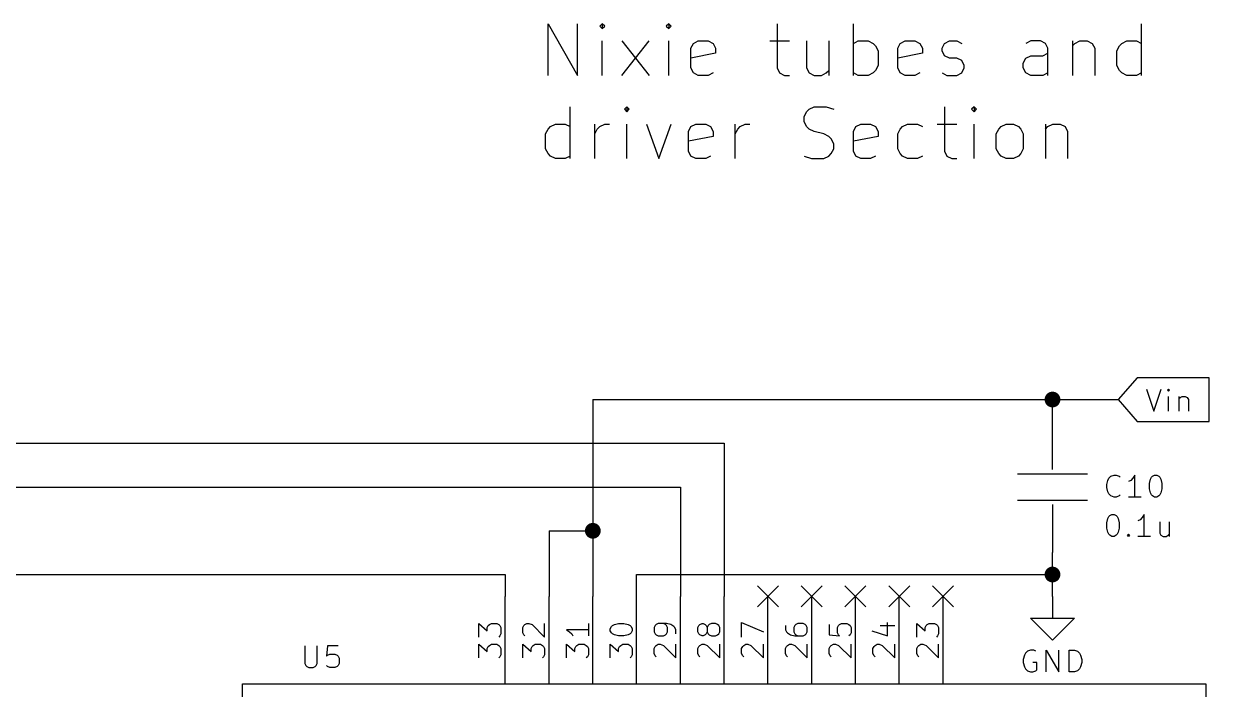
# Model space of a CAD drawing. Extents: x 0.4 to 11.3, y -7.9 to -0.4.
# Drawn here: x 3.75 to 6.458, y -5.812 to -4.291 of the extents above; entities that cross this region are included whole.
import ezdxf

# ---------------------------------------------------------------- set-up
doc = ezdxf.new("R2010")
doc.units = 0
doc.header["$MEASUREMENT"] = 0
for name, color, linetype in [('BLUE2', 5, 'CONTINUOUS'), ('BLUE3', 171, 'CONTINUOUS'), ('CYAN2', 4, 'CONTINUOUS'), ('GREEN3', 91, 'CONTINUOUS'), ('LYELLOW', 51, 'CONTINUOUS'), ('RED2', 1, 'CONTINUOUS'), ('RED3', 11, 'CONTINUOUS')]:
    doc.layers.add(name, color=color, linetype=linetype)

msp = doc.modelspace()

# ---------------------------------------------------------------- linework, layer by layer
at = {"layer": 'BLUE2', "linetype": 'CONTINUOUS'}
for p, q in [((5.426, -5.576), (5.474, -5.624)), ((5.474, -5.576), (5.426, -5.624)), ((5.526, -5.576), (5.574, -5.624)), ((5.574, -5.576), (5.526, -5.624)), ((5.626, -5.576), (5.674, -5.624)), ((5.674, -5.576), (5.626, -5.624)), ((5.726, -5.576), (5.774, -5.624)), ((5.774, -5.576), (5.726, -5.624)), ((5.826, -5.576), (5.874, -5.624)), ((5.874, -5.576), (5.826, -5.624))]:
    msp.add_line(p, q, dxfattribs=at)
at = {"layer": 'BLUE3', "linetype": 'CONTINUOUS'}
for p, q in [((4.9478, -4.409), (4.9478, -4.2908)), ((4.9478, -4.2908), (5.0153, -4.409)), ((5.0153, -4.409), (5.0153, -4.2908)), ((5.0716, -4.2908), (5.0659, -4.2965)), ((5.0659, -4.2965), (5.0716, -4.3021)), ((5.0772, -4.2965), (5.0716, -4.2908)), ((5.0716, -4.2908), (5.0716, -4.3021)), ((5.0716, -4.3021), (5.0772, -4.2965)), ((5.2234, -4.2908), (5.2178, -4.2965)), ((5.2178, -4.2965), (5.2234, -4.3021)), ((5.2291, -4.2965), (5.2234, -4.2908)), ((5.2234, -4.2908), (5.2234, -4.3021)), ((5.2234, -4.3021), (5.2291, -4.2965)), ((5.4709, -4.2908), (5.4709, -4.3921)), ((5.6452, -4.409), (5.6452, -4.2908)), ((6.3033, -4.409), (6.3033, -4.2908)), ((5.0716, -4.409), (5.0716, -4.3302)), ((5.1166, -4.409), (5.1784, -4.3302)), ((5.1166, -4.3302), (5.1784, -4.409)), ((5.2234, -4.409), (5.2234, -4.3302)), ((5.2797, -4.3358), (5.2909, -4.3302)), ((5.2909, -4.3302), (5.3134, -4.3302)), ((5.3134, -4.3302), (5.3247, -4.3358)), ((5.454, -4.3302), (5.499, -4.3302)), ((5.5384, -4.3302), (5.5384, -4.3921)), ((5.589, -4.3302), (5.589, -4.409)), ((5.6452, -4.3358), (5.6565, -4.3302)), ((5.6565, -4.3302), (5.679, -4.3302)), ((5.679, -4.3302), (5.6902, -4.3358)), ((5.7521, -4.3358), (5.7634, -4.3302)), ((5.7634, -4.3302), (5.7859, -4.3302)), ((5.7859, -4.3302), (5.7971, -4.3358)), ((5.8533, -4.3358), (5.8646, -4.3302)), ((5.8646, -4.3302), (5.8815, -4.3302)), ((5.8815, -4.3302), (5.8927, -4.3358)), ((6.0502, -4.3302), (6.0389, -4.3358)), ((6.0727, -4.3302), (6.0502, -4.3302)), ((6.0839, -4.3358), (6.0727, -4.3302)), ((6.1458, -4.3302), (6.1458, -4.409)), ((6.1514, -4.3358), (6.1627, -4.3302)), ((6.1627, -4.3302), (6.1796, -4.3302)), ((6.1796, -4.3302), (6.1908, -4.3358)), ((6.2583, -4.3358), (6.2695, -4.3302)), ((6.2695, -4.3302), (6.292, -4.3302)), ((6.292, -4.3302), (6.3033, -4.3358)), ((5.274, -4.3471), (5.2797, -4.3358)), ((5.274, -4.3921), (5.274, -4.3471)), ((5.3303, -4.3583), (5.274, -4.3696)), ((5.3247, -4.3358), (5.3303, -4.3471)), ((5.3303, -4.3471), (5.3303, -4.3583)), ((5.6902, -4.3358), (5.6959, -4.3415)), ((5.6959, -4.3415), (5.7015, -4.3527)), ((5.7015, -4.3527), (5.7015, -4.3865)), ((5.7465, -4.3471), (5.7521, -4.3358)), ((5.7465, -4.3921), (5.7465, -4.3471)), ((5.8027, -4.3583), (5.7465, -4.3696)), ((5.7971, -4.3358), (5.8027, -4.3471)), ((5.8027, -4.3471), (5.8027, -4.3583)), ((5.8477, -4.3471), (5.8533, -4.3358)), ((5.8477, -4.3527), (5.8477, -4.3471)), ((5.8533, -4.364), (5.8477, -4.3527)), ((6.0783, -4.364), (6.0896, -4.3583)), ((6.0896, -4.3471), (6.0839, -4.3358)), ((6.0896, -4.409), (6.0896, -4.3471)), ((6.1458, -4.3415), (6.1514, -4.3358)), ((6.1908, -4.3358), (6.1964, -4.3471)), ((6.1964, -4.3471), (6.1964, -4.409)), ((6.2471, -4.3527), (6.2527, -4.3415)), ((6.2471, -4.3865), (6.2471, -4.3527)), ((6.2527, -4.3415), (6.2583, -4.3358)), ((5.7015, -4.3865), (5.6959, -4.3977)), ((5.8646, -4.3696), (5.8533, -4.364)), ((5.8815, -4.3696), (5.8646, -4.3696)), ((5.8927, -4.3752), (5.8815, -4.3696)), ((5.8983, -4.3865), (5.8927, -4.3752)), ((5.8983, -4.3921), (5.8983, -4.3865)), ((6.0333, -4.3808), (6.0389, -4.3696)), ((6.0333, -4.3921), (6.0333, -4.3808)), ((6.0389, -4.3696), (6.0502, -4.364)), ((6.0502, -4.364), (6.0783, -4.364)), ((6.2527, -4.3977), (6.2471, -4.3865)), ((5.2797, -4.4033), (5.274, -4.3921)), ((5.2909, -4.409), (5.2797, -4.4033)), ((5.3134, -4.409), (5.2909, -4.409)), ((5.3247, -4.4033), (5.3134, -4.409)), ((5.4709, -4.3921), (5.4765, -4.4033)), ((5.4765, -4.4033), (5.4878, -4.409)), ((5.4878, -4.409), (5.499, -4.409)), ((5.5384, -4.3921), (5.544, -4.4033)), ((5.544, -4.4033), (5.5553, -4.409)), ((5.5553, -4.409), (5.5721, -4.409)), ((5.5721, -4.409), (5.5834, -4.4033)), ((5.5834, -4.4033), (5.589, -4.3977)), ((5.6565, -4.409), (5.6452, -4.4033)), ((5.679, -4.409), (5.6565, -4.409)), ((5.6902, -4.4033), (5.679, -4.409)), ((5.6959, -4.3977), (5.6902, -4.4033)), ((5.7521, -4.4033), (5.7465, -4.3921)), ((5.7634, -4.409), (5.7521, -4.4033)), ((5.7859, -4.409), (5.7634, -4.409)), ((5.7971, -4.4033), (5.7859, -4.409)), ((5.8477, -4.4033), (5.859, -4.409)), ((5.859, -4.409), (5.8815, -4.409)), ((5.8815, -4.409), (5.8927, -4.4033)), ((5.8927, -4.4033), (5.8983, -4.3921)), ((6.0389, -4.4033), (6.0333, -4.3921)), ((6.0502, -4.409), (6.0389, -4.4033)), ((6.0783, -4.409), (6.0502, -4.409)), ((6.0896, -4.4033), (6.0783, -4.409)), ((6.2583, -4.4033), (6.2527, -4.3977)), ((6.2695, -4.409), (6.2583, -4.4033)), ((6.292, -4.409), (6.2695, -4.409)), ((6.3033, -4.4033), (6.292, -4.409)), ((4.9985, -4.5991), (4.9985, -4.481)), ((5.1278, -4.481), (5.1222, -4.4866)), ((5.1222, -4.4866), (5.1278, -4.4922)), ((5.1334, -4.4866), (5.1278, -4.481)), ((5.1278, -4.481), (5.1278, -4.4922)), ((5.1278, -4.4922), (5.1334, -4.4866)), ((5.5328, -4.5035), (5.5384, -4.4922)), ((5.5384, -4.4922), (5.544, -4.4866)), ((5.544, -4.4866), (5.5553, -4.481)), ((5.5553, -4.481), (5.5834, -4.481)), ((5.5834, -4.481), (5.6002, -4.4866)), ((5.8533, -4.481), (5.8533, -4.5822)), ((5.9208, -4.481), (5.9152, -4.4866)), ((5.9152, -4.4866), (5.9208, -4.4922)), ((5.9265, -4.4866), (5.9208, -4.481)), ((5.9208, -4.481), (5.9208, -4.4922)), ((5.9208, -4.4922), (5.9265, -4.4866)), ((4.9535, -4.526), (4.9647, -4.5204)), ((4.9647, -4.5204), (4.9872, -4.5204)), ((4.9872, -4.5204), (4.9985, -4.526)), ((5.0547, -4.5991), (5.0547, -4.5204)), ((5.0659, -4.526), (5.0772, -4.5204)), ((5.0772, -4.5204), (5.0884, -4.5204)), ((5.1278, -4.5991), (5.1278, -4.5204)), ((5.1728, -4.5204), (5.2009, -4.5991)), ((5.2009, -4.5991), (5.229, -4.5204)), ((5.274, -4.526), (5.2853, -4.5204)), ((5.2853, -4.5204), (5.3078, -4.5204)), ((5.3078, -4.5204), (5.319, -4.526)), ((5.3753, -4.5991), (5.3753, -4.5204)), ((5.3865, -4.526), (5.3978, -4.5204)), ((5.3978, -4.5204), (5.409, -4.5204)), ((5.5328, -4.5147), (5.5328, -4.5035)), ((5.5384, -4.526), (5.5328, -4.5147)), ((5.6509, -4.526), (5.6621, -4.5204)), ((5.6621, -4.5204), (5.6846, -4.5204)), ((5.6846, -4.5204), (5.6959, -4.526)), ((5.7577, -4.526), (5.769, -4.5204)), ((5.769, -4.5204), (5.7915, -4.5204)), ((5.7915, -4.5204), (5.8027, -4.526)), ((5.8365, -4.5204), (5.8815, -4.5204)), ((5.9208, -4.5991), (5.9208, -4.5204)), ((5.9827, -4.526), (5.9939, -4.5204)), ((5.9939, -4.5204), (6.0108, -4.5204)), ((6.0108, -4.5204), (6.0221, -4.526)), ((6.0839, -4.5204), (6.0839, -4.5991)), ((6.0896, -4.526), (6.1008, -4.5204)), ((6.1008, -4.5204), (6.1177, -4.5204)), ((6.1177, -4.5204), (6.1289, -4.526)), ((4.9422, -4.5429), (4.9478, -4.5316)), ((4.9422, -4.5766), (4.9422, -4.5429)), ((4.9478, -4.5316), (4.9535, -4.526)), ((5.0547, -4.5429), (5.0603, -4.5316)), ((5.0603, -4.5316), (5.0659, -4.526)), ((5.2684, -4.5372), (5.274, -4.526)), ((5.2684, -4.5822), (5.2684, -4.5372)), ((5.3247, -4.5485), (5.2684, -4.5597)), ((5.319, -4.526), (5.3247, -4.5372)), ((5.3247, -4.5372), (5.3247, -4.5485)), ((5.3753, -4.5429), (5.3809, -4.5316)), ((5.3809, -4.5316), (5.3865, -4.526)), ((5.544, -4.5316), (5.5384, -4.526)), ((5.5553, -4.5372), (5.544, -4.5316)), ((5.5777, -4.5429), (5.5553, -4.5372)), ((5.589, -4.5485), (5.5777, -4.5429)), ((5.5946, -4.5541), (5.589, -4.5485)), ((5.6452, -4.5372), (5.6509, -4.526)), ((5.6452, -4.5822), (5.6452, -4.5372)), ((5.7015, -4.5485), (5.6452, -4.5597)), ((5.6959, -4.526), (5.7015, -4.5372)), ((5.7015, -4.5372), (5.7015, -4.5485)), ((5.7465, -4.5429), (5.7521, -4.5316)), ((5.7465, -4.5766), (5.7465, -4.5429)), ((5.7521, -4.5316), (5.7577, -4.526)), ((5.9714, -4.5429), (5.9771, -4.5316)), ((5.9714, -4.5766), (5.9714, -4.5429)), ((5.9771, -4.5316), (5.9827, -4.526)), ((6.0221, -4.526), (6.0277, -4.5316)), ((6.0277, -4.5316), (6.0333, -4.5429)), ((6.0333, -4.5429), (6.0333, -4.5766)), ((6.0839, -4.5316), (6.0896, -4.526)), ((6.1289, -4.526), (6.1346, -4.5372)), ((6.1346, -4.5372), (6.1346, -4.5991)), ((4.9478, -4.5879), (4.9422, -4.5766)), ((5.6002, -4.5654), (5.5946, -4.5541)), ((5.5946, -4.5879), (5.6002, -4.5766)), ((5.6002, -4.5766), (5.6002, -4.5654)), ((5.7521, -4.5879), (5.7465, -4.5766)), ((5.9771, -4.5879), (5.9714, -4.5766)), ((6.0333, -4.5766), (6.0277, -4.5879)), ((4.9535, -4.5935), (4.9478, -4.5879)), ((4.9647, -4.5991), (4.9535, -4.5935)), ((4.9872, -4.5991), (4.9647, -4.5991)), ((4.9985, -4.5935), (4.9872, -4.5991)), ((5.274, -4.5935), (5.2684, -4.5822)), ((5.2853, -4.5991), (5.274, -4.5935)), ((5.3078, -4.5991), (5.2853, -4.5991)), ((5.319, -4.5935), (5.3078, -4.5991)), ((5.5328, -4.5935), (5.5496, -4.5991)), ((5.5496, -4.5991), (5.5777, -4.5991)), ((5.5777, -4.5991), (5.589, -4.5935)), ((5.589, -4.5935), (5.5946, -4.5879)), ((5.6509, -4.5935), (5.6452, -4.5822)), ((5.6621, -4.5991), (5.6509, -4.5935)), ((5.6846, -4.5991), (5.6621, -4.5991)), ((5.6959, -4.5935), (5.6846, -4.5991)), ((5.7577, -4.5935), (5.7521, -4.5879)), ((5.769, -4.5991), (5.7577, -4.5935)), ((5.7915, -4.5991), (5.769, -4.5991)), ((5.8027, -4.5935), (5.7915, -4.5991)), ((5.8533, -4.5822), (5.859, -4.5935)), ((5.859, -4.5935), (5.8702, -4.5991)), ((5.8702, -4.5991), (5.8815, -4.5991)), ((5.9827, -4.5935), (5.9771, -4.5879)), ((5.9939, -4.5991), (5.9827, -4.5935)), ((6.0108, -4.5991), (5.9939, -4.5991)), ((6.0221, -4.5935), (6.0108, -4.5991)), ((6.0277, -4.5879), (6.0221, -4.5935))]:
    msp.add_line(p, q, dxfattribs=at)
at = {"layer": 'CYAN2', "linetype": 'CONTINUOUS'}
for p, q in [((6.2239, -5.3442), (6.2263, -5.3347)), ((6.2263, -5.3347), (6.2287, -5.3299)), ((6.2287, -5.3299), (6.2334, -5.3252)), ((6.2334, -5.3252), (6.2406, -5.3228)), ((6.2406, -5.3228), (6.2453, -5.3228)), ((6.2453, -5.3228), (6.2525, -5.3252)), ((6.2525, -5.3252), (6.2549, -5.3276)), ((6.2787, -5.3347), (6.2739, -5.3371)), ((6.2834, -5.3299), (6.2787, -5.3347)), ((6.2882, -5.3228), (6.2834, -5.3299)), ((6.2882, -5.3728), (6.2882, -5.3228)), ((6.3215, -5.3419), (6.3239, -5.3323)), ((6.3239, -5.3323), (6.3263, -5.3276)), ((6.3263, -5.3276), (6.3287, -5.3252)), ((6.3287, -5.3252), (6.3334, -5.3228)), ((6.3334, -5.3228), (6.3382, -5.3228)), ((6.3382, -5.3228), (6.3429, -5.3252)), ((6.3429, -5.3252), (6.3453, -5.3276)), ((6.3453, -5.3276), (6.3477, -5.3323)), ((6.3477, -5.3323), (6.3501, -5.3419)), ((6.2239, -5.3514), (6.2239, -5.3442)), ((6.2263, -5.3609), (6.2239, -5.3514)), ((6.2287, -5.3657), (6.2263, -5.3609)), ((6.3215, -5.3538), (6.3215, -5.3419)), ((6.3239, -5.3633), (6.3215, -5.3538)), ((6.3501, -5.3538), (6.3477, -5.3633)), ((6.3501, -5.3419), (6.3501, -5.3538)), ((6.2334, -5.3704), (6.2287, -5.3657)), ((6.2406, -5.3728), (6.2334, -5.3704)), ((6.2453, -5.3728), (6.2406, -5.3728)), ((6.2525, -5.3704), (6.2453, -5.3728)), ((6.2549, -5.368), (6.2525, -5.3704)), ((6.3025, -5.3728), (6.2739, -5.3728)), ((6.3263, -5.368), (6.3239, -5.3633)), ((6.3287, -5.3704), (6.3263, -5.368)), ((6.3334, -5.3728), (6.3287, -5.3704)), ((6.3382, -5.3728), (6.3334, -5.3728)), ((6.3429, -5.3704), (6.3382, -5.3728)), ((6.3453, -5.368), (6.3429, -5.3704)), ((6.3477, -5.3633), (6.3453, -5.368)), ((6.2287, -5.4176), (6.231, -5.4152)), ((6.231, -5.4152), (6.2358, -5.4128)), ((6.2358, -5.4128), (6.2406, -5.4128)), ((6.2406, -5.4128), (6.2453, -5.4152)), ((6.2453, -5.4152), (6.2477, -5.4176)), ((6.3096, -5.4128), (6.3049, -5.4199)), ((6.3096, -5.4628), (6.3096, -5.4128)), ((6.2239, -5.4319), (6.2263, -5.4223)), ((6.2239, -5.4438), (6.2239, -5.4319)), ((6.2263, -5.4223), (6.2287, -5.4176)), ((6.2477, -5.4176), (6.2501, -5.4223)), ((6.2501, -5.4223), (6.2525, -5.4319)), ((6.2525, -5.4319), (6.2525, -5.4438)), ((6.3001, -5.4247), (6.2953, -5.4271)), ((6.3049, -5.4199), (6.3001, -5.4247)), ((6.3453, -5.4295), (6.3453, -5.4557)), ((6.3668, -5.4295), (6.3668, -5.4628)), ((6.2263, -5.4533), (6.2239, -5.4438)), ((6.2287, -5.458), (6.2263, -5.4533)), ((6.231, -5.4604), (6.2287, -5.458)), ((6.2358, -5.4628), (6.231, -5.4604)), ((6.2406, -5.4628), (6.2358, -5.4628)), ((6.2453, -5.4604), (6.2406, -5.4628)), ((6.2477, -5.458), (6.2453, -5.4604)), ((6.2501, -5.4533), (6.2477, -5.458)), ((6.2525, -5.4438), (6.2501, -5.4533)), ((6.2715, -5.4604), (6.2739, -5.458)), ((6.2739, -5.4628), (6.2715, -5.4604)), ((6.2739, -5.458), (6.2763, -5.4604)), ((6.2739, -5.458), (6.2739, -5.4628)), ((6.2763, -5.4604), (6.2739, -5.4628)), ((6.3239, -5.4628), (6.2953, -5.4628)), ((6.3453, -5.4557), (6.3477, -5.4604)), ((6.3477, -5.4604), (6.3525, -5.4628)), ((6.3525, -5.4628), (6.3596, -5.4628)), ((6.3596, -5.4628), (6.3644, -5.4604)), ((6.3644, -5.4604), (6.3668, -5.458)), ((4.3919, -5.7128), (4.3919, -5.7533)), ((4.3919, -5.7128), (4.3919, -5.7533)), ((4.4205, -5.7533), (4.4205, -5.7128)), ((4.4205, -5.7533), (4.4205, -5.7128)), ((4.4443, -5.7128), (4.4419, -5.7366)), ((4.4443, -5.7128), (4.4419, -5.7366)), ((4.4681, -5.7128), (4.4443, -5.7128)), ((4.4681, -5.7128), (4.4443, -5.7128)), ((4.4419, -5.7366), (4.4443, -5.7342)), ((4.4419, -5.7366), (4.4443, -5.7342)), ((4.4443, -5.7342), (4.449, -5.7318)), ((4.4443, -5.7342), (4.449, -5.7318)), ((4.449, -5.7318), (4.461, -5.7318)), ((4.449, -5.7318), (4.461, -5.7318)), ((4.461, -5.7318), (4.4657, -5.7342)), ((4.461, -5.7318), (4.4657, -5.7342)), ((4.4657, -5.7342), (4.4681, -5.7366)), ((4.4657, -5.7342), (4.4681, -5.7366)), ((4.4681, -5.7366), (4.4705, -5.7414)), ((4.4681, -5.7366), (4.4705, -5.7414)), ((6.0357, -5.7347), (6.0333, -5.7442)), ((6.0357, -5.7347), (6.0333, -5.7442)), ((6.0381, -5.7299), (6.0357, -5.7347)), ((6.0381, -5.7299), (6.0357, -5.7347)), ((6.0429, -5.7252), (6.0381, -5.7299)), ((6.0429, -5.7252), (6.0381, -5.7299)), ((6.05, -5.7228), (6.0429, -5.7252)), ((6.05, -5.7228), (6.0429, -5.7252)), ((6.0571, -5.7228), (6.05, -5.7228)), ((6.0571, -5.7228), (6.05, -5.7228)), ((6.0619, -5.7252), (6.0571, -5.7228)), ((6.0619, -5.7252), (6.0571, -5.7228)), ((6.0857, -5.7728), (6.0857, -5.7228)), ((6.0857, -5.7228), (6.1143, -5.7728)), ((6.0857, -5.7728), (6.0857, -5.7228)), ((6.0857, -5.7228), (6.1143, -5.7728)), ((6.1143, -5.7728), (6.1143, -5.7228)), ((6.1143, -5.7728), (6.1143, -5.7228)), ((6.1381, -5.7728), (6.1381, -5.7228)), ((6.1381, -5.7228), (6.15, -5.7228)), ((6.1381, -5.7728), (6.1381, -5.7228)), ((6.1381, -5.7228), (6.15, -5.7228)), ((6.15, -5.7228), (6.1571, -5.7252)), ((6.15, -5.7228), (6.1571, -5.7252)), ((6.1571, -5.7252), (6.1619, -5.7299)), ((6.1571, -5.7252), (6.1619, -5.7299)), ((6.1619, -5.7299), (6.1643, -5.7347)), ((6.1619, -5.7299), (6.1643, -5.7347)), ((6.1643, -5.7347), (6.1667, -5.7442)), ((6.1643, -5.7347), (6.1667, -5.7442)), ((4.3919, -5.7533), (4.3943, -5.758)), ((4.3919, -5.7533), (4.3943, -5.758)), ((4.3943, -5.758), (4.3967, -5.7604)), ((4.3943, -5.758), (4.3967, -5.7604)), ((4.3967, -5.7604), (4.4014, -5.7628)), ((4.3967, -5.7604), (4.4014, -5.7628)), ((4.4014, -5.7628), (4.4109, -5.7628)), ((4.4014, -5.7628), (4.4109, -5.7628)), ((4.4109, -5.7628), (4.4157, -5.7604)), ((4.4109, -5.7628), (4.4157, -5.7604)), ((4.4157, -5.7604), (4.4181, -5.758)), ((4.4157, -5.7604), (4.4181, -5.758)), ((4.4181, -5.758), (4.4205, -5.7533)), ((4.4181, -5.758), (4.4205, -5.7533)), ((4.4443, -5.7604), (4.4419, -5.758)), ((4.4443, -5.7604), (4.4419, -5.758)), ((4.449, -5.7628), (4.4443, -5.7604)), ((4.449, -5.7628), (4.4443, -5.7604)), ((4.461, -5.7628), (4.449, -5.7628)), ((4.461, -5.7628), (4.449, -5.7628)), ((4.4657, -5.7604), (4.461, -5.7628)), ((4.4657, -5.7604), (4.461, -5.7628)), ((4.4681, -5.758), (4.4657, -5.7604)), ((4.4681, -5.758), (4.4657, -5.7604)), ((4.4705, -5.7533), (4.4681, -5.758)), ((4.4705, -5.7533), (4.4681, -5.758)), ((4.4705, -5.7414), (4.4705, -5.7533)), ((4.4705, -5.7414), (4.4705, -5.7533)), ((6.0333, -5.7442), (6.0333, -5.7514)), ((6.0333, -5.7442), (6.0333, -5.7514)), ((6.0333, -5.7514), (6.0357, -5.7609)), ((6.0333, -5.7514), (6.0357, -5.7609)), ((6.0357, -5.7609), (6.0381, -5.7657)), ((6.0357, -5.7609), (6.0381, -5.7657)), ((6.0381, -5.7657), (6.0429, -5.7704)), ((6.0381, -5.7657), (6.0429, -5.7704)), ((6.0643, -5.7514), (6.0548, -5.7514)), ((6.0643, -5.7514), (6.0548, -5.7514)), ((6.0619, -5.7704), (6.0643, -5.768)), ((6.0619, -5.7704), (6.0643, -5.768)), ((6.0643, -5.768), (6.0643, -5.7514)), ((6.0643, -5.768), (6.0643, -5.7514)), ((6.1619, -5.7657), (6.1571, -5.7704)), ((6.1619, -5.7657), (6.1571, -5.7704)), ((6.1643, -5.7609), (6.1619, -5.7657)), ((6.1643, -5.7609), (6.1619, -5.7657)), ((6.1667, -5.7514), (6.1643, -5.7609)), ((6.1667, -5.7514), (6.1643, -5.7609)), ((6.1667, -5.7442), (6.1667, -5.7514)), ((6.1667, -5.7442), (6.1667, -5.7514)), ((6.0429, -5.7704), (6.05, -5.7728)), ((6.0429, -5.7704), (6.05, -5.7728)), ((6.05, -5.7728), (6.0548, -5.7728)), ((6.05, -5.7728), (6.0548, -5.7728)), ((6.0548, -5.7728), (6.0619, -5.7704)), ((6.0548, -5.7728), (6.0619, -5.7704)), ((6.15, -5.7728), (6.1381, -5.7728)), ((6.15, -5.7728), (6.1381, -5.7728)), ((6.1571, -5.7704), (6.15, -5.7728)), ((6.1571, -5.7704), (6.15, -5.7728))]:
    msp.add_line(p, q, dxfattribs=at)
at = {"layer": 'GREEN3', "linetype": 'CONTINUOUS'}
for p, q in [((5.05, -5.15), (5.05, -5.45)), ((5.05, -5.15), (6.1, -5.15)), ((6.1, -5.2), (6.1, -5.15)), ((6.1, -5.15), (6.25, -5.15)), ((2.15, -5.25), (5.35, -5.25)), ((5.35, -5.25), (5.35, -5.6)), ((2.05, -5.35), (5.25, -5.35)), ((5.25, -5.35), (5.25, -5.6)), ((4.95, -5.45), (4.95, -5.6)), ((4.95, -5.45), (5.05, -5.45)), ((5.05, -5.45), (5.05, -5.6)), ((6.1, -5.55), (6.1, -5.5)), ((2.65, -5.55), (4.85, -5.55)), ((4.85, -5.55), (4.85, -5.6)), ((5.15, -5.6), (5.15, -5.55)), ((5.15, -5.55), (6.1, -5.55)), ((6.1, -5.6), (6.1, -5.55))]:
    msp.add_line(p, q, dxfattribs=at)
at = {"layer": 'GREEN3', "const_width": 0.018}
for points in [[(6.091, -5.15, 1), (6.109, -5.15, 1)], [(5.041, -5.45, 1), (5.059, -5.45, 1)], [(6.091, -5.55, 1), (6.109, -5.55, 1)]]:
    msp.add_lwpolyline(points, format="xyb", close=True, dxfattribs=at)
at = {"layer": 'LYELLOW', "linetype": 'CONTINUOUS'}
for p, q in [((4.25, -7), (4.25, -5.8)), ((4.25, -5.8), (6.45, -5.8)), ((6.45, -5.8), (6.45, -7))]:
    msp.add_line(p, q, dxfattribs=at)
at = {"layer": 'RED2', "linetype": 'CONTINUOUS'}
for p, q in [((6.2938, -5.1), (6.25, -5.15)), ((6.4582, -5.1), (6.2938, -5.1)), ((6.4582, -5.15), (6.4582, -5.1)), ((6.3151, -5.1264), (6.3318, -5.1764)), ((6.3318, -5.1764), (6.3485, -5.1264)), ((6.3651, -5.1264), (6.3627, -5.1288)), ((6.3627, -5.1288), (6.3651, -5.1311)), ((6.3675, -5.1288), (6.3651, -5.1264)), ((6.3651, -5.1264), (6.3651, -5.1311)), ((6.3651, -5.1311), (6.3675, -5.1288)), ((6.3651, -5.1764), (6.3651, -5.143)), ((6.3889, -5.143), (6.3889, -5.1764)), ((6.3889, -5.1478), (6.3913, -5.1454)), ((6.3913, -5.1454), (6.3961, -5.143)), ((6.3961, -5.143), (6.4032, -5.143)), ((6.4032, -5.143), (6.408, -5.1454)), ((6.408, -5.1454), (6.4104, -5.1502)), ((6.25, -5.15), (6.2938, -5.2)), ((6.4104, -5.1502), (6.4104, -5.1764)), ((6.4582, -5.2), (6.4582, -5.15)), ((6.1, -5.31), (6.1, -5.2)), ((6.2938, -5.2), (6.4582, -5.2)), ((6.02, -5.32), (6.18, -5.32)), ((6.02, -5.38), (6.18, -5.38)), ((6.1, -5.39), (6.1, -5.5)), ((4.85, -5.8), (4.85, -5.6)), ((4.85, -5.8), (4.85, -5.6)), ((4.95, -5.8), (4.95, -5.6)), ((4.95, -5.8), (4.95, -5.6)), ((5.05, -5.8), (5.05, -5.6)), ((5.05, -5.8), (5.05, -5.6)), ((5.15, -5.8), (5.15, -5.6)), ((5.15, -5.8), (5.15, -5.6)), ((5.25, -5.8), (5.25, -5.6)), ((5.25, -5.8), (5.25, -5.6)), ((5.35, -5.8), (5.35, -5.6)), ((5.35, -5.8), (5.35, -5.6)), ((5.45, -5.8), (5.45, -5.6)), ((5.45, -5.8), (5.45, -5.6)), ((5.55, -5.8), (5.55, -5.6)), ((5.55, -5.8), (5.55, -5.6)), ((5.65, -5.8), (5.65, -5.6)), ((5.65, -5.8), (5.65, -5.6)), ((5.75, -5.8), (5.75, -5.6)), ((5.75, -5.8), (5.75, -5.6)), ((5.85, -5.8), (5.85, -5.6)), ((5.85, -5.8), (5.85, -5.6)), ((6.1, -5.6), (6.1, -5.65)), ((6.1, -5.7), (6.05, -5.65)), ((6.05, -5.65), (6.1, -5.65)), ((6.1, -5.65), (6.15, -5.65)), ((6.15, -5.65), (6.1, -5.7)), ((4.25, -7), (4.25, -5.8)), ((4.25, -5.8), (6.45, -5.8)), ((6.45, -5.8), (6.45, -7))]:
    msp.add_line(p, q, dxfattribs=at)
at = {"layer": 'RED3', "linetype": 'CONTINUOUS'}
for p, q in [((5.3899, -5.6929), (5.3899, -5.6595)), ((5.3899, -5.6595), (5.4399, -5.6809)), ((5.3899, -5.6929), (5.3899, -5.6595)), ((5.3899, -5.6595), (5.4399, -5.6809)), ((5.7232, -5.6905), (5.7232, -5.6595)), ((5.7232, -5.6905), (5.7232, -5.6595)), ((4.7899, -5.6929), (4.7899, -5.6619)), ((4.7899, -5.6619), (4.8089, -5.6786)), ((4.7899, -5.6929), (4.7899, -5.6619)), ((4.7899, -5.6619), (4.8089, -5.6786)), ((4.8089, -5.6714), (4.8113, -5.6667)), ((4.8089, -5.6714), (4.8113, -5.6667)), ((4.8089, -5.6786), (4.8089, -5.6714)), ((4.8089, -5.6786), (4.8089, -5.6714)), ((4.8113, -5.6667), (4.8137, -5.6643)), ((4.8113, -5.6667), (4.8137, -5.6643)), ((4.8137, -5.6643), (4.8184, -5.6619)), ((4.8137, -5.6643), (4.8184, -5.6619)), ((4.8184, -5.6619), (4.8304, -5.6619)), ((4.8184, -5.6619), (4.8304, -5.6619)), ((4.8304, -5.6619), (4.8351, -5.6643)), ((4.8304, -5.6619), (4.8351, -5.6643)), ((4.8351, -5.6643), (4.8375, -5.6667)), ((4.8351, -5.6643), (4.8375, -5.6667)), ((4.8375, -5.6667), (4.8399, -5.6714)), ((4.8375, -5.6667), (4.8399, -5.6714)), ((4.8399, -5.6857), (4.8375, -5.6905)), ((4.8399, -5.6857), (4.8375, -5.6905)), ((4.8399, -5.6714), (4.8399, -5.6857)), ((4.8399, -5.6714), (4.8399, -5.6857)), ((4.8899, -5.6714), (4.8923, -5.6667)), ((4.8899, -5.6714), (4.8923, -5.6667)), ((4.8899, -5.6833), (4.8899, -5.6714)), ((4.8899, -5.6833), (4.8899, -5.6714)), ((4.8923, -5.6881), (4.8899, -5.6833)), ((4.8923, -5.6881), (4.8899, -5.6833)), ((4.8923, -5.6667), (4.8946, -5.6643)), ((4.8923, -5.6667), (4.8946, -5.6643)), ((4.8946, -5.6643), (4.8994, -5.6619)), ((4.8946, -5.6643), (4.8994, -5.6619)), ((4.8994, -5.6619), (4.9042, -5.6619)), ((4.8994, -5.6619), (4.9042, -5.6619)), ((4.9042, -5.6619), (4.9113, -5.6643)), ((4.9042, -5.6619), (4.9113, -5.6643)), ((4.9113, -5.6643), (4.9399, -5.6929)), ((4.9113, -5.6643), (4.9399, -5.6929)), ((4.9399, -5.6929), (4.9399, -5.6619)), ((4.9399, -5.6929), (4.9399, -5.6619)), ((5.0399, -5.6762), (4.9899, -5.6762)), ((4.9899, -5.6762), (4.997, -5.6809)), ((5.0399, -5.6762), (4.9899, -5.6762)), ((4.9899, -5.6762), (4.997, -5.6809)), ((4.997, -5.6809), (5.0018, -5.6857)), ((4.997, -5.6809), (5.0018, -5.6857)), ((5.0018, -5.6857), (5.0042, -5.6905)), ((5.0018, -5.6857), (5.0042, -5.6905)), ((5.0399, -5.6619), (5.0399, -5.6905)), ((5.0399, -5.6619), (5.0399, -5.6905)), ((5.0899, -5.6738), (5.0923, -5.669)), ((5.0899, -5.6738), (5.0923, -5.669)), ((5.0899, -5.6786), (5.0899, -5.6738)), ((5.0899, -5.6786), (5.0899, -5.6738)), ((5.0923, -5.6833), (5.0899, -5.6786)), ((5.0923, -5.6833), (5.0899, -5.6786)), ((5.0923, -5.669), (5.0946, -5.6667)), ((5.0923, -5.669), (5.0946, -5.6667)), ((5.0946, -5.6857), (5.0923, -5.6833)), ((5.0946, -5.6857), (5.0923, -5.6833)), ((5.0946, -5.6667), (5.0994, -5.6643)), ((5.0946, -5.6667), (5.0994, -5.6643)), ((5.0994, -5.6881), (5.0946, -5.6857)), ((5.0994, -5.6881), (5.0946, -5.6857)), ((5.0994, -5.6643), (5.1089, -5.6619)), ((5.0994, -5.6643), (5.1089, -5.6619)), ((5.1089, -5.6619), (5.1208, -5.6619)), ((5.1089, -5.6619), (5.1208, -5.6619)), ((5.1208, -5.6619), (5.1304, -5.6643)), ((5.1208, -5.6619), (5.1304, -5.6643)), ((5.1304, -5.6643), (5.1351, -5.6667)), ((5.1304, -5.6643), (5.1351, -5.6667)), ((5.1351, -5.6857), (5.1304, -5.6881)), ((5.1351, -5.6857), (5.1304, -5.6881)), ((5.1351, -5.6667), (5.1375, -5.669)), ((5.1351, -5.6667), (5.1375, -5.669)), ((5.1375, -5.6833), (5.1351, -5.6857)), ((5.1375, -5.6833), (5.1351, -5.6857)), ((5.1375, -5.669), (5.1399, -5.6738)), ((5.1375, -5.669), (5.1399, -5.6738)), ((5.1399, -5.6786), (5.1375, -5.6833)), ((5.1399, -5.6786), (5.1375, -5.6833)), ((5.1399, -5.6738), (5.1399, -5.6786)), ((5.1399, -5.6738), (5.1399, -5.6786)), ((5.1923, -5.6667), (5.1899, -5.6714)), ((5.1923, -5.6667), (5.1899, -5.6714)), ((5.1899, -5.6714), (5.1899, -5.6809)), ((5.1899, -5.6714), (5.1899, -5.6809)), ((5.1899, -5.6809), (5.1923, -5.6857)), ((5.1899, -5.6809), (5.1923, -5.6857)), ((5.1946, -5.6643), (5.1923, -5.6667)), ((5.1946, -5.6643), (5.1923, -5.6667)), ((5.1923, -5.6857), (5.1946, -5.6881)), ((5.1923, -5.6857), (5.1946, -5.6881)), ((5.1994, -5.6619), (5.1946, -5.6643)), ((5.1994, -5.6619), (5.1946, -5.6643)), ((5.2184, -5.6619), (5.1994, -5.6619)), ((5.2184, -5.6619), (5.1994, -5.6619)), ((5.2161, -5.6643), (5.2113, -5.6619)), ((5.2161, -5.6643), (5.2113, -5.6619)), ((5.2184, -5.6667), (5.2161, -5.6643)), ((5.2184, -5.6667), (5.2161, -5.6643)), ((5.2161, -5.6881), (5.2184, -5.6857)), ((5.2161, -5.6881), (5.2184, -5.6857)), ((5.228, -5.6643), (5.2184, -5.6619)), ((5.228, -5.6643), (5.2184, -5.6619)), ((5.2208, -5.6714), (5.2184, -5.6667)), ((5.2208, -5.6714), (5.2184, -5.6667)), ((5.2184, -5.6857), (5.2208, -5.6809)), ((5.2184, -5.6857), (5.2208, -5.6809)), ((5.2208, -5.6809), (5.2208, -5.6714)), ((5.2208, -5.6809), (5.2208, -5.6714)), ((5.2351, -5.669), (5.228, -5.6643)), ((5.2351, -5.669), (5.228, -5.6643)), ((5.2375, -5.6714), (5.2351, -5.669)), ((5.2375, -5.6714), (5.2351, -5.669)), ((5.2399, -5.6762), (5.2375, -5.6714)), ((5.2399, -5.6762), (5.2375, -5.6714)), ((5.2399, -5.6857), (5.2399, -5.6762)), ((5.2399, -5.6857), (5.2399, -5.6762)), ((5.2899, -5.6714), (5.2923, -5.6667)), ((5.2899, -5.6714), (5.2923, -5.6667)), ((5.2899, -5.6809), (5.2899, -5.6714)), ((5.2899, -5.6809), (5.2899, -5.6714)), ((5.2923, -5.6857), (5.2899, -5.6809)), ((5.2923, -5.6857), (5.2899, -5.6809)), ((5.2923, -5.6667), (5.2946, -5.6643)), ((5.2923, -5.6667), (5.2946, -5.6643)), ((5.2946, -5.6881), (5.2923, -5.6857)), ((5.2946, -5.6881), (5.2923, -5.6857)), ((5.2946, -5.6643), (5.2994, -5.6619)), ((5.2946, -5.6643), (5.2994, -5.6619)), ((5.2994, -5.6619), (5.3018, -5.6619)), ((5.2994, -5.6619), (5.3018, -5.6619)), ((5.3018, -5.6619), (5.3065, -5.6643)), ((5.3018, -5.6619), (5.3065, -5.6643)), ((5.3065, -5.6643), (5.3089, -5.6667)), ((5.3065, -5.6643), (5.3089, -5.6667)), ((5.3089, -5.6857), (5.3065, -5.6881)), ((5.3089, -5.6857), (5.3065, -5.6881)), ((5.3089, -5.6667), (5.3113, -5.6714)), ((5.3089, -5.6667), (5.3113, -5.6714)), ((5.3113, -5.6809), (5.3089, -5.6857)), ((5.3113, -5.6809), (5.3089, -5.6857)), ((5.3137, -5.6667), (5.3113, -5.6714)), ((5.3137, -5.6667), (5.3113, -5.6714)), ((5.3113, -5.6714), (5.3113, -5.6809)), ((5.3113, -5.6714), (5.3113, -5.6809)), ((5.3113, -5.6809), (5.3137, -5.6857)), ((5.3113, -5.6809), (5.3137, -5.6857)), ((5.3161, -5.6643), (5.3137, -5.6667)), ((5.3161, -5.6643), (5.3137, -5.6667)), ((5.3137, -5.6857), (5.3161, -5.6881)), ((5.3137, -5.6857), (5.3161, -5.6881)), ((5.3208, -5.6619), (5.3161, -5.6643)), ((5.3208, -5.6619), (5.3161, -5.6643)), ((5.3304, -5.6619), (5.3208, -5.6619)), ((5.3304, -5.6619), (5.3208, -5.6619)), ((5.3351, -5.6643), (5.3304, -5.6619)), ((5.3351, -5.6643), (5.3304, -5.6619)), ((5.3375, -5.6667), (5.3351, -5.6643)), ((5.3375, -5.6667), (5.3351, -5.6643)), ((5.3351, -5.6881), (5.3375, -5.6857)), ((5.3351, -5.6881), (5.3375, -5.6857)), ((5.3399, -5.6714), (5.3375, -5.6667)), ((5.3399, -5.6714), (5.3375, -5.6667)), ((5.3375, -5.6857), (5.3399, -5.6809)), ((5.3375, -5.6857), (5.3399, -5.6809)), ((5.3399, -5.6809), (5.3399, -5.6714)), ((5.3399, -5.6809), (5.3399, -5.6714)), ((5.4899, -5.6667), (5.4899, -5.6762)), ((5.4899, -5.6667), (5.4899, -5.6762)), ((5.4899, -5.6762), (5.4923, -5.6809)), ((5.4899, -5.6762), (5.4923, -5.6809)), ((5.4923, -5.6809), (5.4946, -5.6833)), ((5.4923, -5.6809), (5.4946, -5.6833)), ((5.4946, -5.6833), (5.5018, -5.6881)), ((5.4946, -5.6833), (5.5018, -5.6881)), ((5.5113, -5.6667), (5.5089, -5.6714)), ((5.5113, -5.6667), (5.5089, -5.6714)), ((5.5089, -5.6714), (5.5089, -5.6809)), ((5.5089, -5.6714), (5.5089, -5.6809)), ((5.5089, -5.6809), (5.5113, -5.6857)), ((5.5089, -5.6809), (5.5113, -5.6857)), ((5.5137, -5.6643), (5.5113, -5.6667)), ((5.5137, -5.6643), (5.5113, -5.6667)), ((5.5113, -5.6857), (5.5137, -5.6881)), ((5.5113, -5.6857), (5.5137, -5.6881)), ((5.5184, -5.6619), (5.5137, -5.6643)), ((5.5184, -5.6619), (5.5137, -5.6643)), ((5.5304, -5.6619), (5.5184, -5.6619)), ((5.5304, -5.6619), (5.5184, -5.6619)), ((5.5351, -5.6643), (5.5304, -5.6619)), ((5.5351, -5.6643), (5.5304, -5.6619)), ((5.5375, -5.6667), (5.5351, -5.6643)), ((5.5375, -5.6667), (5.5351, -5.6643)), ((5.5351, -5.6881), (5.5375, -5.6857)), ((5.5351, -5.6881), (5.5375, -5.6857)), ((5.5399, -5.6714), (5.5375, -5.6667)), ((5.5399, -5.6714), (5.5375, -5.6667)), ((5.5375, -5.6857), (5.5399, -5.6809)), ((5.5375, -5.6857), (5.5399, -5.6809)), ((5.5399, -5.6809), (5.5399, -5.6714)), ((5.5399, -5.6809), (5.5399, -5.6714)), ((5.5899, -5.6643), (5.5899, -5.6881)), ((5.5899, -5.6643), (5.5899, -5.6881)), ((5.6089, -5.6714), (5.6113, -5.6667)), ((5.6089, -5.6714), (5.6113, -5.6667)), ((5.6089, -5.6833), (5.6089, -5.6714)), ((5.6089, -5.6833), (5.6089, -5.6714)), ((5.6113, -5.6881), (5.6089, -5.6833)), ((5.6113, -5.6881), (5.6089, -5.6833)), ((5.6113, -5.6667), (5.6137, -5.6643)), ((5.6113, -5.6667), (5.6137, -5.6643)), ((5.6137, -5.6643), (5.6184, -5.6619)), ((5.6137, -5.6643), (5.6184, -5.6619)), ((5.6184, -5.6619), (5.6304, -5.6619)), ((5.6184, -5.6619), (5.6304, -5.6619)), ((5.6304, -5.6619), (5.6351, -5.6643)), ((5.6304, -5.6619), (5.6351, -5.6643)), ((5.6351, -5.6643), (5.6375, -5.6667)), ((5.6351, -5.6643), (5.6375, -5.6667)), ((5.6375, -5.6667), (5.6399, -5.6714)), ((5.6375, -5.6667), (5.6399, -5.6714)), ((5.6399, -5.6833), (5.6375, -5.6881)), ((5.6399, -5.6833), (5.6375, -5.6881)), ((5.6399, -5.6714), (5.6399, -5.6833)), ((5.6399, -5.6714), (5.6399, -5.6833)), ((5.6875, -5.6786), (5.7232, -5.6905)), ((5.6875, -5.6786), (5.7232, -5.6905)), ((5.7065, -5.6667), (5.7399, -5.6667)), ((5.7065, -5.6667), (5.7399, -5.6667)), ((5.7899, -5.6929), (5.7899, -5.6619)), ((5.7899, -5.6619), (5.8089, -5.6786)), ((5.7899, -5.6929), (5.7899, -5.6619)), ((5.7899, -5.6619), (5.8089, -5.6786)), ((5.8089, -5.6714), (5.8113, -5.6667)), ((5.8089, -5.6714), (5.8113, -5.6667)), ((5.8089, -5.6786), (5.8089, -5.6714)), ((5.8089, -5.6786), (5.8089, -5.6714)), ((5.8113, -5.6667), (5.8137, -5.6643)), ((5.8113, -5.6667), (5.8137, -5.6643)), ((5.8137, -5.6643), (5.8184, -5.6619)), ((5.8137, -5.6643), (5.8184, -5.6619)), ((5.8184, -5.6619), (5.8304, -5.6619)), ((5.8184, -5.6619), (5.8304, -5.6619)), ((5.8304, -5.6619), (5.8351, -5.6643)), ((5.8304, -5.6619), (5.8351, -5.6643)), ((5.8351, -5.6643), (5.8375, -5.6667)), ((5.8351, -5.6643), (5.8375, -5.6667)), ((5.8375, -5.6667), (5.8399, -5.6714)), ((5.8375, -5.6667), (5.8399, -5.6714)), ((5.8399, -5.6857), (5.8375, -5.6905)), ((5.8399, -5.6857), (5.8375, -5.6905)), ((5.8399, -5.6714), (5.8399, -5.6857)), ((5.8399, -5.6714), (5.8399, -5.6857)), ((4.7899, -5.7405), (4.7899, -5.7095)), ((4.7899, -5.7095), (4.8089, -5.7262)), ((4.7899, -5.7405), (4.7899, -5.7095)), ((4.7899, -5.7095), (4.8089, -5.7262)), ((4.8113, -5.7143), (4.8137, -5.7119)), ((4.8113, -5.7143), (4.8137, -5.7119)), ((4.8137, -5.7119), (4.8184, -5.7095)), ((4.8137, -5.7119), (4.8184, -5.7095)), ((4.8184, -5.7095), (4.8304, -5.7095)), ((4.8184, -5.7095), (4.8304, -5.7095)), ((4.8304, -5.7095), (4.8351, -5.7119)), ((4.8304, -5.7095), (4.8351, -5.7119)), ((4.8375, -5.6905), (4.8351, -5.6929)), ((4.8375, -5.6905), (4.8351, -5.6929)), ((4.8351, -5.7119), (4.8375, -5.7143)), ((4.8351, -5.7119), (4.8375, -5.7143)), ((4.8899, -5.7405), (4.8899, -5.7095)), ((4.8899, -5.7095), (4.9089, -5.7262)), ((4.8899, -5.7405), (4.8899, -5.7095)), ((4.8899, -5.7095), (4.9089, -5.7262)), ((4.8946, -5.6905), (4.8923, -5.6881)), ((4.8946, -5.6905), (4.8923, -5.6881)), ((4.9113, -5.7143), (4.9137, -5.7119)), ((4.9113, -5.7143), (4.9137, -5.7119)), ((4.9137, -5.7119), (4.9184, -5.7095)), ((4.9137, -5.7119), (4.9184, -5.7095)), ((4.9184, -5.7095), (4.9304, -5.7095)), ((4.9184, -5.7095), (4.9304, -5.7095)), ((4.9304, -5.7095), (4.9351, -5.7119)), ((4.9304, -5.7095), (4.9351, -5.7119)), ((4.9351, -5.7119), (4.9375, -5.7143)), ((4.9351, -5.7119), (4.9375, -5.7143)), ((4.9899, -5.7405), (4.9899, -5.7095)), ((4.9899, -5.7095), (5.0089, -5.7262)), ((4.9899, -5.7405), (4.9899, -5.7095)), ((4.9899, -5.7095), (5.0089, -5.7262)), ((5.0113, -5.7143), (5.0137, -5.7119)), ((5.0113, -5.7143), (5.0137, -5.7119)), ((5.0137, -5.7119), (5.0184, -5.7095)), ((5.0137, -5.7119), (5.0184, -5.7095)), ((5.0184, -5.7095), (5.0304, -5.7095)), ((5.0184, -5.7095), (5.0304, -5.7095)), ((5.0304, -5.7095), (5.0351, -5.7119)), ((5.0304, -5.7095), (5.0351, -5.7119)), ((5.0351, -5.7119), (5.0375, -5.7143)), ((5.0351, -5.7119), (5.0375, -5.7143)), ((5.0899, -5.7405), (5.0899, -5.7095)), ((5.0899, -5.7095), (5.1089, -5.7262)), ((5.0899, -5.7405), (5.0899, -5.7095)), ((5.0899, -5.7095), (5.1089, -5.7262)), ((5.1089, -5.6905), (5.0994, -5.6881)), ((5.1089, -5.6905), (5.0994, -5.6881)), ((5.1208, -5.6905), (5.1089, -5.6905)), ((5.1208, -5.6905), (5.1089, -5.6905)), ((5.1113, -5.7143), (5.1137, -5.7119)), ((5.1113, -5.7143), (5.1137, -5.7119)), ((5.1137, -5.7119), (5.1184, -5.7095)), ((5.1137, -5.7119), (5.1184, -5.7095)), ((5.1184, -5.7095), (5.1304, -5.7095)), ((5.1184, -5.7095), (5.1304, -5.7095)), ((5.1304, -5.6881), (5.1208, -5.6905)), ((5.1304, -5.6881), (5.1208, -5.6905)), ((5.1304, -5.7095), (5.1351, -5.7119)), ((5.1304, -5.7095), (5.1351, -5.7119)), ((5.1351, -5.7119), (5.1375, -5.7143)), ((5.1351, -5.7119), (5.1375, -5.7143)), ((5.1923, -5.7143), (5.1946, -5.7119)), ((5.1923, -5.7143), (5.1946, -5.7119)), ((5.1946, -5.6881), (5.1994, -5.6905)), ((5.1946, -5.6881), (5.1994, -5.6905)), ((5.1946, -5.7119), (5.1994, -5.7095)), ((5.1946, -5.7119), (5.1994, -5.7095)), ((5.1994, -5.6905), (5.2113, -5.6905)), ((5.1994, -5.6905), (5.2113, -5.6905)), ((5.1994, -5.7095), (5.2042, -5.7095)), ((5.1994, -5.7095), (5.2042, -5.7095)), ((5.2042, -5.7095), (5.2113, -5.7119)), ((5.2042, -5.7095), (5.2113, -5.7119)), ((5.2113, -5.6905), (5.2161, -5.6881)), ((5.2113, -5.6905), (5.2161, -5.6881)), ((5.2113, -5.7119), (5.2399, -5.7405)), ((5.2113, -5.7119), (5.2399, -5.7405)), ((5.2399, -5.7405), (5.2399, -5.7095)), ((5.2399, -5.7405), (5.2399, -5.7095)), ((5.2923, -5.7143), (5.2946, -5.7119)), ((5.2923, -5.7143), (5.2946, -5.7119)), ((5.2994, -5.6905), (5.2946, -5.6881)), ((5.2994, -5.6905), (5.2946, -5.6881)), ((5.2946, -5.7119), (5.2994, -5.7095)), ((5.2946, -5.7119), (5.2994, -5.7095)), ((5.3018, -5.6905), (5.2994, -5.6905)), ((5.3018, -5.6905), (5.2994, -5.6905)), ((5.2994, -5.7095), (5.3042, -5.7095)), ((5.2994, -5.7095), (5.3042, -5.7095)), ((5.3065, -5.6881), (5.3018, -5.6905)), ((5.3065, -5.6881), (5.3018, -5.6905)), ((5.3042, -5.7095), (5.3113, -5.7119)), ((5.3042, -5.7095), (5.3113, -5.7119)), ((5.3113, -5.7119), (5.3399, -5.7405)), ((5.3113, -5.7119), (5.3399, -5.7405)), ((5.3161, -5.6881), (5.3208, -5.6905)), ((5.3161, -5.6881), (5.3208, -5.6905)), ((5.3208, -5.6905), (5.3304, -5.6905)), ((5.3208, -5.6905), (5.3304, -5.6905)), ((5.3304, -5.6905), (5.3351, -5.6881)), ((5.3304, -5.6905), (5.3351, -5.6881)), ((5.3399, -5.7405), (5.3399, -5.7095)), ((5.3399, -5.7405), (5.3399, -5.7095)), ((5.3923, -5.7143), (5.3946, -5.7119)), ((5.3923, -5.7143), (5.3946, -5.7119)), ((5.3946, -5.7119), (5.3994, -5.7095)), ((5.3946, -5.7119), (5.3994, -5.7095)), ((5.3994, -5.7095), (5.4042, -5.7095)), ((5.3994, -5.7095), (5.4042, -5.7095)), ((5.4042, -5.7095), (5.4113, -5.7119)), ((5.4042, -5.7095), (5.4113, -5.7119)), ((5.4113, -5.7119), (5.4399, -5.7405)), ((5.4113, -5.7119), (5.4399, -5.7405)), ((5.4399, -5.7405), (5.4399, -5.7095)), ((5.4399, -5.7405), (5.4399, -5.7095)), ((5.4923, -5.7143), (5.4946, -5.7119)), ((5.4923, -5.7143), (5.4946, -5.7119)), ((5.4946, -5.7119), (5.4994, -5.7095)), ((5.4946, -5.7119), (5.4994, -5.7095)), ((5.4994, -5.7095), (5.5042, -5.7095)), ((5.4994, -5.7095), (5.5042, -5.7095)), ((5.5018, -5.6881), (5.5113, -5.6905)), ((5.5018, -5.6881), (5.5113, -5.6905)), ((5.5042, -5.7095), (5.5113, -5.7119)), ((5.5042, -5.7095), (5.5113, -5.7119)), ((5.5113, -5.6905), (5.5304, -5.6905)), ((5.5113, -5.6905), (5.5304, -5.6905)), ((5.5113, -5.7119), (5.5399, -5.7405)), ((5.5113, -5.7119), (5.5399, -5.7405)), ((5.5137, -5.6881), (5.5184, -5.6905)), ((5.5137, -5.6881), (5.5184, -5.6905)), ((5.5304, -5.6905), (5.5351, -5.6881)), ((5.5304, -5.6905), (5.5351, -5.6881)), ((5.5399, -5.7405), (5.5399, -5.7095)), ((5.5399, -5.7405), (5.5399, -5.7095)), ((5.5899, -5.6881), (5.6137, -5.6905)), ((5.5899, -5.6881), (5.6137, -5.6905)), ((5.5923, -5.7143), (5.5946, -5.7119)), ((5.5923, -5.7143), (5.5946, -5.7119)), ((5.5946, -5.7119), (5.5994, -5.7095)), ((5.5946, -5.7119), (5.5994, -5.7095)), ((5.5994, -5.7095), (5.6042, -5.7095)), ((5.5994, -5.7095), (5.6042, -5.7095)), ((5.6042, -5.7095), (5.6113, -5.7119)), ((5.6042, -5.7095), (5.6113, -5.7119)), ((5.6137, -5.6905), (5.6113, -5.6881)), ((5.6137, -5.6905), (5.6113, -5.6881)), ((5.6113, -5.7119), (5.6399, -5.7405)), ((5.6113, -5.7119), (5.6399, -5.7405)), ((5.6375, -5.6881), (5.6351, -5.6905)), ((5.6375, -5.6881), (5.6351, -5.6905)), ((5.6399, -5.7405), (5.6399, -5.7095)), ((5.6399, -5.7405), (5.6399, -5.7095)), ((5.6923, -5.7143), (5.6946, -5.7119)), ((5.6923, -5.7143), (5.6946, -5.7119)), ((5.6946, -5.7119), (5.6994, -5.7095)), ((5.6946, -5.7119), (5.6994, -5.7095)), ((5.6994, -5.7095), (5.7042, -5.7095)), ((5.6994, -5.7095), (5.7042, -5.7095)), ((5.7042, -5.7095), (5.7113, -5.7119)), ((5.7042, -5.7095), (5.7113, -5.7119)), ((5.7113, -5.7119), (5.7399, -5.7405)), ((5.7113, -5.7119), (5.7399, -5.7405)), ((5.7399, -5.7405), (5.7399, -5.7095)), ((5.7399, -5.7405), (5.7399, -5.7095)), ((5.7923, -5.7143), (5.7946, -5.7119)), ((5.7923, -5.7143), (5.7946, -5.7119)), ((5.7946, -5.7119), (5.7994, -5.7095)), ((5.7946, -5.7119), (5.7994, -5.7095)), ((5.7994, -5.7095), (5.8042, -5.7095)), ((5.7994, -5.7095), (5.8042, -5.7095)), ((5.8042, -5.7095), (5.8113, -5.7119)), ((5.8042, -5.7095), (5.8113, -5.7119)), ((5.8113, -5.7119), (5.8399, -5.7405)), ((5.8113, -5.7119), (5.8399, -5.7405)), ((5.8375, -5.6905), (5.8351, -5.6929)), ((5.8375, -5.6905), (5.8351, -5.6929)), ((5.8399, -5.7405), (5.8399, -5.7095)), ((5.8399, -5.7405), (5.8399, -5.7095)), ((4.8089, -5.719), (4.8113, -5.7143)), ((4.8089, -5.719), (4.8113, -5.7143)), ((4.8089, -5.7262), (4.8089, -5.719)), ((4.8089, -5.7262), (4.8089, -5.719)), ((4.8375, -5.7381), (4.8351, -5.7405)), ((4.8375, -5.7381), (4.8351, -5.7405)), ((4.8375, -5.7143), (4.8399, -5.719)), ((4.8375, -5.7143), (4.8399, -5.719)), ((4.8399, -5.7333), (4.8375, -5.7381)), ((4.8399, -5.7333), (4.8375, -5.7381)), ((4.8399, -5.719), (4.8399, -5.7333)), ((4.8399, -5.719), (4.8399, -5.7333)), ((4.9089, -5.719), (4.9113, -5.7143)), ((4.9089, -5.719), (4.9113, -5.7143)), ((4.9089, -5.7262), (4.9089, -5.719)), ((4.9089, -5.7262), (4.9089, -5.719)), ((4.9375, -5.7381), (4.9351, -5.7405)), ((4.9375, -5.7381), (4.9351, -5.7405)), ((4.9375, -5.7143), (4.9399, -5.719)), ((4.9375, -5.7143), (4.9399, -5.719)), ((4.9399, -5.7333), (4.9375, -5.7381)), ((4.9399, -5.7333), (4.9375, -5.7381)), ((4.9399, -5.719), (4.9399, -5.7333)), ((4.9399, -5.719), (4.9399, -5.7333)), ((5.0089, -5.719), (5.0113, -5.7143)), ((5.0089, -5.719), (5.0113, -5.7143)), ((5.0089, -5.7262), (5.0089, -5.719)), ((5.0089, -5.7262), (5.0089, -5.719)), ((5.0375, -5.7381), (5.0351, -5.7405)), ((5.0375, -5.7381), (5.0351, -5.7405)), ((5.0375, -5.7143), (5.0399, -5.719)), ((5.0375, -5.7143), (5.0399, -5.719)), ((5.0399, -5.7333), (5.0375, -5.7381)), ((5.0399, -5.7333), (5.0375, -5.7381)), ((5.0399, -5.719), (5.0399, -5.7333)), ((5.0399, -5.719), (5.0399, -5.7333)), ((5.1089, -5.719), (5.1113, -5.7143)), ((5.1089, -5.719), (5.1113, -5.7143)), ((5.1089, -5.7262), (5.1089, -5.719)), ((5.1089, -5.7262), (5.1089, -5.719)), ((5.1375, -5.7381), (5.1351, -5.7405)), ((5.1375, -5.7381), (5.1351, -5.7405)), ((5.1375, -5.7143), (5.1399, -5.719)), ((5.1375, -5.7143), (5.1399, -5.719)), ((5.1399, -5.7333), (5.1375, -5.7381)), ((5.1399, -5.7333), (5.1375, -5.7381)), ((5.1399, -5.719), (5.1399, -5.7333)), ((5.1399, -5.719), (5.1399, -5.7333)), ((5.1899, -5.719), (5.1923, -5.7143)), ((5.1899, -5.719), (5.1923, -5.7143)), ((5.1899, -5.7309), (5.1899, -5.719)), ((5.1899, -5.7309), (5.1899, -5.719)), ((5.1923, -5.7357), (5.1899, -5.7309)), ((5.1923, -5.7357), (5.1899, -5.7309)), ((5.1946, -5.7381), (5.1923, -5.7357)), ((5.1946, -5.7381), (5.1923, -5.7357)), ((5.2899, -5.719), (5.2923, -5.7143)), ((5.2899, -5.719), (5.2923, -5.7143)), ((5.2899, -5.7309), (5.2899, -5.719)), ((5.2899, -5.7309), (5.2899, -5.719)), ((5.2923, -5.7357), (5.2899, -5.7309)), ((5.2923, -5.7357), (5.2899, -5.7309)), ((5.2946, -5.7381), (5.2923, -5.7357)), ((5.2946, -5.7381), (5.2923, -5.7357)), ((5.3899, -5.719), (5.3923, -5.7143)), ((5.3899, -5.719), (5.3923, -5.7143)), ((5.3899, -5.7309), (5.3899, -5.719)), ((5.3899, -5.7309), (5.3899, -5.719)), ((5.3923, -5.7357), (5.3899, -5.7309)), ((5.3923, -5.7357), (5.3899, -5.7309)), ((5.3946, -5.7381), (5.3923, -5.7357)), ((5.3946, -5.7381), (5.3923, -5.7357)), ((5.4899, -5.719), (5.4923, -5.7143)), ((5.4899, -5.719), (5.4923, -5.7143)), ((5.4899, -5.7309), (5.4899, -5.719)), ((5.4899, -5.7309), (5.4899, -5.719)), ((5.4923, -5.7357), (5.4899, -5.7309)), ((5.4923, -5.7357), (5.4899, -5.7309)), ((5.4946, -5.7381), (5.4923, -5.7357)), ((5.4946, -5.7381), (5.4923, -5.7357)), ((5.5899, -5.719), (5.5923, -5.7143)), ((5.5899, -5.719), (5.5923, -5.7143)), ((5.5899, -5.7309), (5.5899, -5.719)), ((5.5899, -5.7309), (5.5899, -5.719)), ((5.5923, -5.7357), (5.5899, -5.7309)), ((5.5923, -5.7357), (5.5899, -5.7309)), ((5.5946, -5.7381), (5.5923, -5.7357)), ((5.5946, -5.7381), (5.5923, -5.7357)), ((5.6899, -5.719), (5.6923, -5.7143)), ((5.6899, -5.719), (5.6923, -5.7143)), ((5.6899, -5.7309), (5.6899, -5.719)), ((5.6899, -5.7309), (5.6899, -5.719)), ((5.6923, -5.7357), (5.6899, -5.7309)), ((5.6923, -5.7357), (5.6899, -5.7309)), ((5.6946, -5.7381), (5.6923, -5.7357)), ((5.6946, -5.7381), (5.6923, -5.7357)), ((5.7899, -5.719), (5.7923, -5.7143)), ((5.7899, -5.719), (5.7923, -5.7143)), ((5.7899, -5.7309), (5.7899, -5.719)), ((5.7899, -5.7309), (5.7899, -5.719)), ((5.7923, -5.7357), (5.7899, -5.7309)), ((5.7923, -5.7357), (5.7899, -5.7309)), ((5.7946, -5.7381), (5.7923, -5.7357)), ((5.7946, -5.7381), (5.7923, -5.7357))]:
    msp.add_line(p, q, dxfattribs=at)

doc.saveas('drawing.dxf')
